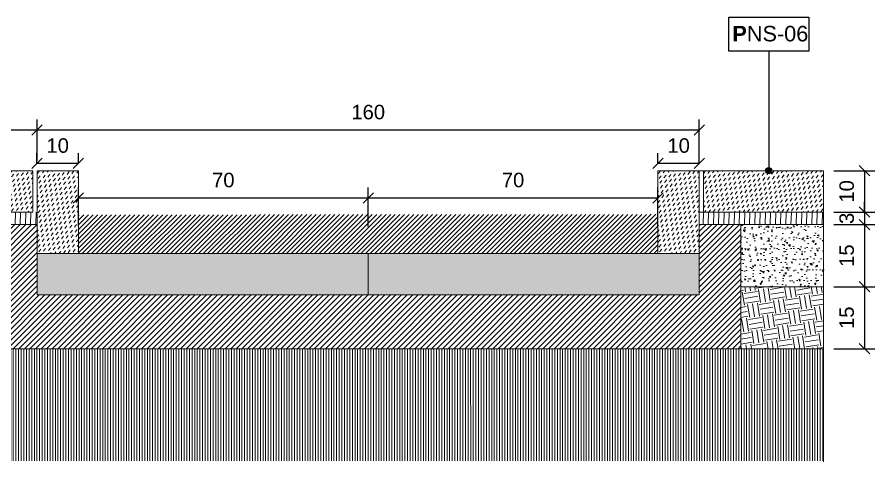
# Model space of a CAD drawing. Header units: metres. Extents: x -325 to 301, y -147 to 149.
# Drawn here: x 119.217 to 121.289, y 32.006 to 33.079 of the extents above; entities that cross this region are included whole.
import ezdxf

# ---------------------------------------------------------------- set-up
doc = ezdxf.new("R2010")
doc.units = ezdxf.units.M
doc.layers.get('Defpoints').update_dxf_attribs({"lineweight": 13})
doc.layers.add('0-TX-1_25', color=7, linetype='Continuous', true_color=0x3f4f7f)
for name, color, linetype in [('02-L-Waterfeatures 02', 152, 'Continuous'), ('A-KEYPLAN_HATCH', 7, 'Continuous'), ('A_TEXT_2', 7, 'Continuous')]:
    doc.layers.add(name, color=color, linetype=linetype)
for name, color, linetype, lineweight, true_color in [('03-TR-Paviment_08_Natural Stone Bleachers', 7, 'Continuous', 5, 0xafad9d), ('3-TR sorra granitica', 7, 'Continuous', 0, 0xf2dac9), ('3-TR tot_u', 7, 'Continuous', 5, 0x787878)]:
    doc.layers.add(name, color=color, linetype=linetype, lineweight=lineweight, true_color=true_color)
for name, color, linetype, lineweight in [('1-CM', 7, 'Continuous', 0), ('2-L-secció', 1, 'Continuous', 0), ('3-TR Formigó', 252, 'Continuous', 0), ('3-TR Seleccionat', 44, 'Continuous', 0), ('3-TR Tot-u', 37, 'Continuous', 0)]:
    doc.layers.add(name, color=color, linetype=linetype, lineweight=lineweight)
doc.styles.get("Standard").update_dxf_attribs({"font": 'arial.ttf'})
doc.dimstyles.new('ISO-25', dxfattribs={"dimtxt": 0.1, "dimasz": 0.1, "dimexe": 0.1, "dimexo": 0.1, "dimgap": 0.1, "dimtad": 1, "dimdec": 0, "dimlfac": 100, "dimzin": 9, "dimtxsty": 'Standard', "dimblk": 'OBLIQUE', "dimcen": 0.1, "dimadec": 0, "dimazin": 0, "dimtfac": 1, "dimtdec": 0, "dimtmove": 0, "dimatfit": 3, "dimldrblk": 'OBLIQUE', "dimfxl": 1, "dimarcsym": 0})

# ---------------------------------------------------------------- blocks, each defined once
blk = doc.blocks.new('_Oblique')
at = {"color": 0, "lineweight": -2}
blk.add_line((-0.5, -0.5), (0.5, 0.5), dxfattribs=at)
blk = doc.blocks.new('*D1919')
at = {"layer": '0-TX-1_25', "color": 0, "lineweight": -2, "transparency": 16777216}
for p, q in [((121.1901, 32.7083), (121.2891, 32.7083)), ((121.2641, 32.7083), (121.2641, 32.6083)), ((121.1901, 32.6083), (121.2891, 32.6083))]:
    blk.add_line(p, q, dxfattribs=at)
at = {"layer": 'Defpoints', "color": 0, "transparency": 16777216}
for p in [(121.1651, 32.7083), (121.1651, 32.6083), (121.2641, 32.6083)]:
    blk.add_point(p, dxfattribs=at)
at = {"layer": '0-TX-1_25', "color": 0, "lineweight": -2, "transparency": 16777216, "xscale": 0.025, "yscale": 0.025, "zscale": 0.025}
for p, rotation in [((121.2641, 32.7083), 90), ((121.2641, 32.6083), 270)]:
    blk.add_blockref('_Oblique', p, dxfattribs=dict(at, rotation=rotation))
at = {"layer": '0-TX-1_25', "color": 0, "transparency": 16777216, "insert": (121.2212, 32.6583), "char_height": 0.035, "attachment_point": 5, "rotation": 90}
blk.add_mtext('10', dxfattribs=at)
blk = doc.blocks.new('*D1920')
at = {"layer": '0-TX-1_25', "color": 0, "lineweight": -2, "transparency": 16777216}
for p, q in [((121.1901, 32.4283), (121.2891, 32.4283)), ((121.2641, 32.4283), (121.2641, 32.2784)), ((121.1901, 32.2784), (121.2891, 32.2784))]:
    blk.add_line(p, q, dxfattribs=at)
at = {"layer": 'Defpoints', "color": 0, "transparency": 16777216}
for p in [(121.1651, 32.4283), (121.1651, 32.2784), (121.2641, 32.2784)]:
    blk.add_point(p, dxfattribs=at)
at = {"layer": '0-TX-1_25', "color": 0, "lineweight": -2, "transparency": 16777216, "xscale": 0.025, "yscale": 0.025, "zscale": 0.025}
for p, rotation in [((121.2641, 32.4283), 90), ((121.2641, 32.2784), 270)]:
    blk.add_blockref('_Oblique', p, dxfattribs=dict(at, rotation=rotation))
at = {"layer": '0-TX-1_25', "color": 0, "transparency": 16777216, "insert": (121.2212, 32.3533), "char_height": 0.035, "attachment_point": 5, "rotation": 90}
blk.add_mtext('15', dxfattribs=at)
blk = doc.blocks.new('hatch keyplan 2')
at = {"layer": 'A-KEYPLAN_HATCH'}
blk.add_lwpolyline([(0, 0.00548), (0.01287, 0.00548), (0.01287, 0), (0, 0)], close=True, dxfattribs=at)
blk = doc.blocks.new('hatch keyplan')
at = {"layer": 'A-KEYPLAN_HATCH'}
blk.add_blockref('hatch keyplan 2', (1.43058, 0.85215), dxfattribs=at)
blk = doc.blocks.new('PNS06')
at = {"layer": 'A-KEYPLAN_HATCH', "xscale": 0.7124947396918078, "yscale": 0.7124947396918078, "zscale": 0.7124947396918078}
blk.add_blockref('hatch keyplan', (-1.019281, -0.60715), dxfattribs=at)
at = {"layer": 'A_TEXT_2', "insert": (-0.000568, 0.002909), "char_height": 0.00178124, "attachment_point": 1}
blk.add_mtext_dynamic_manual_height_columns('\\pi0.00098;{\\fArial|b1|i0|c0|p34;P}NS-06', width=0.01037529, gutter_width=0.010687, heights=[0], dxfattribs=at)
blk = doc.blocks.new('*D1923')
at = {"layer": '0-TX-1_25', "color": 0, "lineweight": -2, "transparency": 16777216}
for p, q in [((121.1901, 32.5782), (121.2891, 32.5782)), ((121.2641, 32.5782), (121.2641, 32.4283)), ((121.1901, 32.4283), (121.2891, 32.4283))]:
    blk.add_line(p, q, dxfattribs=at)
at = {"layer": 'Defpoints', "color": 0, "transparency": 16777216}
for p in [(121.1651, 32.5782), (121.1651, 32.4283), (121.2641, 32.4283)]:
    blk.add_point(p, dxfattribs=at)
at = {"layer": '0-TX-1_25', "color": 0, "lineweight": -2, "transparency": 16777216, "xscale": 0.025, "yscale": 0.025, "zscale": 0.025}
for p, rotation in [((121.2641, 32.5782), 90), ((121.2641, 32.4283), 270)]:
    blk.add_blockref('_Oblique', p, dxfattribs=dict(at, rotation=rotation))
at = {"layer": '0-TX-1_25', "color": 0, "transparency": 16777216, "insert": (121.2212, 32.5033), "char_height": 0.035, "attachment_point": 5, "rotation": 90}
blk.add_mtext('15', dxfattribs=at)
blk = doc.blocks.new('*D1934')
at = {"layer": '0-TX-1_25', "color": 0, "lineweight": -2, "transparency": 16777216}
for p, q in [((121.2641, 32.6083), (121.2641, 32.6333)), ((121.1901, 32.6083), (121.2891, 32.6083)), ((121.2641, 32.6083), (121.2641, 32.5783)), ((121.1901, 32.5783), (121.2891, 32.5783)), ((121.2641, 32.5783), (121.2641, 32.5533))]:
    blk.add_line(p, q, dxfattribs=at)
at = {"layer": 'Defpoints', "color": 0, "transparency": 16777216}
for p in [(121.1651, 32.6083), (121.1651, 32.5783), (121.2641, 32.5783)]:
    blk.add_point(p, dxfattribs=at)
at = {"layer": '0-TX-1_25', "color": 0, "lineweight": -2, "transparency": 16777216, "xscale": 0.025, "yscale": 0.025, "zscale": 0.025}
for p, rotation in [((121.2641, 32.6083), 270), ((121.2641, 32.5783), 90)]:
    blk.add_blockref('_Oblique', p, dxfattribs=dict(at, rotation=rotation))
at = {"layer": '0-TX-1_25', "color": 0, "transparency": 16777216, "insert": (121.2212, 32.5933), "char_height": 0.035, "attachment_point": 5, "rotation": 90}
blk.add_mtext('3', dxfattribs=at)
blk = doc.blocks.new('*D1932')
at = {"layer": '0-TX-1_25', "color": 0, "lineweight": -2, "transparency": 16777216}
for p, q in [((118.4651, 32.7333), (118.4651, 32.8318)), ((119.2651, 32.7333), (119.2651, 32.8318)), ((118.4651, 32.8068), (119.2651, 32.8068))]:
    blk.add_line(p, q, dxfattribs=at)
at = {"layer": 'Defpoints', "color": 0, "transparency": 16777216}
for p in [(119.2651, 32.8068), (118.4651, 32.7083), (119.2651, 32.7083)]:
    blk.add_point(p, dxfattribs=at)
at = {"layer": '0-TX-1_25', "color": 0, "lineweight": -2, "transparency": 16777216, "xscale": 0.025, "yscale": 0.025, "zscale": 0.025, "rotation": 180}
blk.add_blockref('_Oblique', (118.4651, 32.8068), dxfattribs=at)
at = {"layer": '0-TX-1_25', "color": 0, "lineweight": -2, "transparency": 16777216, "xscale": 0.025, "yscale": 0.025, "zscale": 0.025}
blk.add_blockref('_Oblique', (119.2651, 32.8068), dxfattribs=at)
at = {"layer": '0-TX-1_25', "color": 0, "transparency": 16777216, "insert": (118.8651, 32.8496), "char_height": 0.035, "attachment_point": 5}
blk.add_mtext('80', dxfattribs=at)
blk = doc.blocks.new('*D1930')
at = {"layer": '0-TX-1_25', "color": 0, "lineweight": -2, "transparency": 16777216}
for p, q in [((119.2651, 32.7333), (119.2651, 32.8318)), ((120.8651, 32.7333), (120.8651, 32.8318)), ((119.2651, 32.8068), (120.8651, 32.8068))]:
    blk.add_line(p, q, dxfattribs=at)
at = {"layer": 'Defpoints', "color": 0, "transparency": 16777216}
for p in [(120.8651, 32.8068), (119.2651, 32.7083), (120.8651, 32.7083)]:
    blk.add_point(p, dxfattribs=at)
at = {"layer": '0-TX-1_25', "color": 0, "lineweight": -2, "transparency": 16777216, "xscale": 0.025, "yscale": 0.025, "zscale": 0.025, "rotation": 180}
blk.add_blockref('_Oblique', (119.2651, 32.8068), dxfattribs=at)
at = {"layer": '0-TX-1_25', "color": 0, "lineweight": -2, "transparency": 16777216, "xscale": 0.025, "yscale": 0.025, "zscale": 0.025}
blk.add_blockref('_Oblique', (120.8651, 32.8068), dxfattribs=at)
at = {"layer": '0-TX-1_25', "color": 0, "transparency": 16777216, "insert": (120.0651, 32.8496), "char_height": 0.035, "attachment_point": 5}
blk.add_mtext('160', dxfattribs=at)
blk = doc.blocks.new('*D1931')
at = {"layer": '0-TX-1_25', "color": 0, "lineweight": -2, "transparency": 16777216}
for p, q in [((119.3651, 32.5736), (119.3651, 32.6677)), ((120.0651, 32.5736), (120.0651, 32.6677)), ((119.3651, 32.6427), (120.0651, 32.6427))]:
    blk.add_line(p, q, dxfattribs=at)
at = {"layer": 'Defpoints', "color": 0, "transparency": 16777216}
for p in [(120.0651, 32.6427), (119.3651, 32.5486), (120.0651, 32.5486)]:
    blk.add_point(p, dxfattribs=at)
at = {"layer": '0-TX-1_25', "color": 0, "lineweight": -2, "transparency": 16777216, "xscale": 0.025, "yscale": 0.025, "zscale": 0.025, "rotation": 180}
blk.add_blockref('_Oblique', (119.3651, 32.6427), dxfattribs=at)
at = {"layer": '0-TX-1_25', "color": 0, "lineweight": -2, "transparency": 16777216, "xscale": 0.025, "yscale": 0.025, "zscale": 0.025}
blk.add_blockref('_Oblique', (120.0651, 32.6427), dxfattribs=at)
at = {"layer": '0-TX-1_25', "color": 0, "transparency": 16777216, "insert": (119.7151, 32.6856), "char_height": 0.035, "attachment_point": 5}
blk.add_mtext('70', dxfattribs=at)
blk = doc.blocks.new('*D1921')
at = {"layer": '0-TX-1_25', "color": 0, "lineweight": -2, "transparency": 16777216}
for p, q in [((120.0651, 32.5736), (120.0651, 32.6677)), ((120.7651, 32.5736), (120.7651, 32.6677)), ((120.0651, 32.6427), (120.7651, 32.6427))]:
    blk.add_line(p, q, dxfattribs=at)
at = {"layer": 'Defpoints', "color": 0, "transparency": 16777216}
for p in [(120.7651, 32.6427), (120.0651, 32.5486), (120.7651, 32.5486)]:
    blk.add_point(p, dxfattribs=at)
at = {"layer": '0-TX-1_25', "color": 0, "lineweight": -2, "transparency": 16777216, "xscale": 0.025, "yscale": 0.025, "zscale": 0.025, "rotation": 180}
blk.add_blockref('_Oblique', (120.0651, 32.6427), dxfattribs=at)
at = {"layer": '0-TX-1_25', "color": 0, "lineweight": -2, "transparency": 16777216, "xscale": 0.025, "yscale": 0.025, "zscale": 0.025}
blk.add_blockref('_Oblique', (120.7651, 32.6427), dxfattribs=at)
at = {"layer": '0-TX-1_25', "color": 0, "transparency": 16777216, "insert": (120.4151, 32.6856), "char_height": 0.035, "attachment_point": 5}
blk.add_mtext('70', dxfattribs=at)
blk = doc.blocks.new('POINT')
at = {"layer": '0-TX-1_25'}
h = blk.add_hatch(dxfattribs=at)
h.set_pattern_fill('ANGLE', color=256)
h.set_pattern_definition([(0, (-83.747, -12.726), (0, 6.985), [5.08, -1.905]), (90, (-83.747, -12.726), (-6.985, 4e-16), [5.08, -1.905])])
edge = h.paths.add_edge_path()
edge.add_arc((0, 0), 0.0075, 0, 360)
h = blk.add_hatch(color=256, dxfattribs=at)
h.dxf.hatch_style = 1
edge = h.paths.add_edge_path()
edge.add_arc((0, 0), 0.0075, 0, 360)
blk.add_circle((0, 0), 0.0075, dxfattribs=at)
blk = doc.blocks.new('*D1929')
at = {"layer": '0-TX-1_25', "color": 0, "lineweight": -2, "transparency": 16777216}
for p, q in [((120.7651, 32.7259), (120.7651, 32.7509)), ((120.8651, 32.7259), (120.8651, 32.7509)), ((120.8651, 32.7259), (120.7651, 32.7259))]:
    blk.add_line(p, q, dxfattribs=at)
at = {"layer": 'Defpoints', "color": 0, "transparency": 16777216}
for p in [(120.7651, 32.7259), (120.7651, 32.7083), (120.8651, 32.7083)]:
    blk.add_point(p, dxfattribs=at)
at = {"layer": '0-TX-1_25', "color": 0, "lineweight": -2, "transparency": 16777216, "xscale": 0.025, "yscale": 0.025, "zscale": 0.025, "rotation": 180}
blk.add_blockref('_Oblique', (120.7651, 32.7259), dxfattribs=at)
at = {"layer": '0-TX-1_25', "color": 0, "lineweight": -2, "transparency": 16777216, "xscale": 0.025, "yscale": 0.025, "zscale": 0.025}
blk.add_blockref('_Oblique', (120.8651, 32.7259), dxfattribs=at)
at = {"layer": '0-TX-1_25', "color": 0, "transparency": 16777216, "insert": (120.8151, 32.7688), "char_height": 0.035, "attachment_point": 5}
blk.add_mtext('10', dxfattribs=at)
blk = doc.blocks.new('*D1922')
at = {"layer": '0-TX-1_25', "color": 0, "lineweight": -2, "transparency": 16777216}
for p, q in [((119.2649, 32.7259), (119.2649, 32.7509)), ((119.3649, 32.7259), (119.3649, 32.7509)), ((119.3649, 32.7259), (119.2649, 32.7259))]:
    blk.add_line(p, q, dxfattribs=at)
at = {"layer": 'Defpoints', "color": 0, "transparency": 16777216}
for p in [(119.2649, 32.7259), (119.2649, 32.7083), (119.3649, 32.7083)]:
    blk.add_point(p, dxfattribs=at)
at = {"layer": '0-TX-1_25', "color": 0, "lineweight": -2, "transparency": 16777216, "xscale": 0.025, "yscale": 0.025, "zscale": 0.025, "rotation": 180}
blk.add_blockref('_Oblique', (119.2649, 32.7259), dxfattribs=at)
at = {"layer": '0-TX-1_25', "color": 0, "lineweight": -2, "transparency": 16777216, "xscale": 0.025, "yscale": 0.025, "zscale": 0.025}
blk.add_blockref('_Oblique', (119.3649, 32.7259), dxfattribs=at)
at = {"layer": '0-TX-1_25', "color": 0, "transparency": 16777216, "insert": (119.3149, 32.7688), "char_height": 0.035, "attachment_point": 5}
blk.add_mtext('10', dxfattribs=at)

msp = doc.modelspace()

# ---------------------------------------------------------------- hatches: boundary and pattern name
at = {"layer": '02-L-Waterfeatures 02', "lineweight": 9, "transparency": 33554687}
h = msp.add_hatch(dxfattribs=at)
h.set_pattern_fill('ANSI31', color=256, scale=0.0025)
h.set_pattern_definition([(45, (45.1939234, 0.636244), (-0.0056126601, 0.0056126601), [])])
h.paths.add_polyline_path([(119.3651, 32.6018), (120.7651, 32.603), (120.7651, 32.5083), (119.3651, 32.5083)])
at = {"layer": '03-TR-Paviment_08_Natural Stone Bleachers'}
h = msp.add_hatch(dxfattribs=at)
h.set_pattern_fill('DASH', color=256, scale=0.0026108484, angle=233, double=1)
h.paths.add_polyline_path([(119.2551, 32.6083), (119.2551, 32.7083), (118.4651, 32.7083), (118.4651, 32.6083)])
h = msp.add_hatch(dxfattribs=at)
h.set_pattern_fill('DASH', color=256, scale=0.002611, angle=233, style=0, double=1)
h.set_pattern_definition([(233, (-32.47913, -92.2395206), (0.0016315323, -0.0116089556), [0.0082894435, -0.0082894435])])
h.paths.add_polyline_path([(119.3651, 32.7083), (119.2651, 32.7083), (119.2651, 32.5083), (119.3651, 32.509)])
h = msp.add_hatch(dxfattribs=at)
h.set_pattern_fill('DASH', color=256, scale=0.002611, angle=233, style=0, double=1)
h.set_pattern_definition([(233, (-30.97913, -92.2395206), (0.0016315323, -0.0116089556), [0.0082894435, -0.0082894435])])
h.paths.add_polyline_path([(120.8651, 32.7083), (120.7651, 32.7083), (120.7651, 32.5083), (120.8651, 32.509)])
h = msp.add_hatch(dxfattribs=at)
h.set_pattern_fill('DASH', color=256, scale=0.002611, angle=233, double=1)
h.set_pattern_definition([(233, (0, 1.8675655), (0.0016315323, -0.0116089556), [0.0082894435, -0.0082894435])])
h.paths.add_polyline_path([(121.1651, 32.6083), (121.1651, 32.7083), (120.8751, 32.7083), (120.8751, 32.6083)])
h = msp.add_hatch(dxfattribs=at)
h.set_pattern_fill('DASH', color=256, scale=0.002611, angle=233, style=0, double=1)
h.set_pattern_definition([(233, (-32.97913, -92.3395206), (0.0016315323, -0.0116089556), [0.0082894435, -0.0082894435])])
h.paths.add_polyline_path([(119.2651, 32.5083), (119.264, 32.4083), (120.8651, 32.4086), (120.8651, 32.5079)])
at = {"layer": '3-TR Formigó'}
h = msp.add_hatch(dxfattribs=at)
h.set_pattern_fill('ANSI31', color=256, scale=0.003)
h.set_pattern_definition([(45, (0, 1.8675655), (-0.0067351921, 0.0067351921), [])])
h.paths.add_polyline_path([(118.4651, 32.4583), (118.4651, 32.5783), (118.4612, 32.2783), (120.9648, 32.2784), (120.9654, 32.5783), (120.8651, 32.5783), (120.8651, 32.4083), (119.2651, 32.4083), (119.2651, 32.5783), (118.5651, 32.5783), (118.5651, 32.4583)])
at = {"layer": '3-TR Seleccionat'}
h = msp.add_hatch(dxfattribs=at)
h.set_pattern_fill('ANSI31', color=256, scale=0.002, angle=45, style=0)
h.set_pattern_definition([(90, (-440956.307076, -650804.159148), (-0.00635, 1e-18), [])])
h.paths.add_polyline_path([(121.1651, 32.0083), (121.1651, 32.2784), (120.3651, 32.2784), (118.4612, 32.2783), (118.4394, 32.0783), (118.1651, 32.0783), (118.1651, 32.0083)])
at = {"layer": '3-TR sorra granitica'}
h = msp.add_hatch(dxfattribs=at)
h.set_pattern_fill('LINE', color=256, scale=0.1, angle=52.7216, style=0)
h.set_pattern_definition([(88.3680556, (148.144648, 240.047213), (-0.0124949299, 0.0003559869), [])])
edge = h.paths.add_edge_path()
edge.add_line((119.2651, 32.5783), (119.2651, 32.5983))
edge.add_line((119.2651, 32.5983), (119.2651, 32.6083))
edge.add_line((119.2651, 32.6083), (118.4651, 32.6083))
edge.add_line((118.4651, 32.6083), (118.4651, 32.5983))
edge.add_line((118.4651, 32.5983), (118.5651, 32.5983))
edge.add_line((118.5651, 32.5983), (118.5651, 32.5783))
edge.add_line((118.5651, 32.5783), (119.2651, 32.5783))
h = msp.add_hatch(dxfattribs=at)
h.set_pattern_fill('LINE', color=256, scale=0.1, angle=52.7216, style=0)
h.set_pattern_definition([(88.3680556, (150.944648, 240.047281), (-0.0124949299, 0.0003559869), [])])
h.paths.add_polyline_path([(121.1651, 32.5783), (121.1651, 32.6083), (120.9651, 32.6083), (120.8653, 32.6083), (120.8653, 32.5983), (120.8651, 32.5983), (120.8651, 32.5783)])
h = msp.add_hatch(dxfattribs=at)
h.set_pattern_fill('LINE', color=256, scale=0.1, angle=51.1041, style=0)
h.set_pattern_definition([(86.7506083, (150.513507, 238.832712), (-0.0124799034, 0.00070852734), [])])
h.paths.add_polyline_path([(119.2879, 32.3059), (119.2879, 32.3257), (119.2882, 32.3257)])
h.paths.add_polyline_path([(116.0029, 32.3258), (116.0029, 32.2957), (114.843, 32.2957), (114.8427, 32.3257)])
at = {"layer": '3-TR Tot-u'}
h = msp.add_hatch(dxfattribs=at)
h.set_pattern_fill('EARTH', color=256, scale=0.005, angle=-80.8248, style=0)
h.set_pattern_definition([(279.17524, (75.235237, 37.44244), (0.036406452, -0.026281081), [0.03175, -0.03175]), (279.17524, (75.24699, 37.444338), (0.036406452, -0.026281081), [0.03175, -0.03175]), (279.17524, (75.258745, 37.446236), (0.036406452, -0.026281081), [0.03175, -0.03175]), (9.17524, (75.263296, 37.44295), (0.026281081, 0.036406452), [0.03175, -0.03175]), (9.17524, (75.265194, 37.431197), (0.026281081, 0.036406452), [0.03175, -0.03175]), (9.17524, (75.267093, 37.419443), (0.026281081, 0.036406452), [0.03175, -0.03175])])
h.paths.add_polyline_path([(121.1651, 32.2784), (121.1651, 32.4284), (120.9651, 32.4284), (120.9651, 32.2784)])
at = {"layer": '3-TR tot_u'}
h = msp.add_hatch(dxfattribs=at)
h.set_pattern_fill('AR-CONC', color=256, scale=0.0002, angle=92.7664)
h.set_pattern_definition([(142.766414, (89.936947, -36.525754), (0.0014255, 0.036548328), [0.00381, -0.04191]), (87.766414, (89.936947, -36.525754), (-0.037826638, -0.008884714), [0.003048, -0.033528117]), (193.21786, (89.937066, -36.52271), (-0.036401137, 0.027663614), [0.003238002, -0.035618049]), (138.950614, (89.9268, -36.526244), (0.00578198, 0.054558454), [0.005715, -0.062865]), (189.40197, (89.92728, -36.5217), (-0.051719183, 0.045037124), [0.004857005, -0.05342712]), (83.950565, (89.9268, -36.526244), (-0.051719183, 0.045037124), [0.004571993, -0.050291946]), (113.766414, (89.92909, -36.521048), (0.018965692, 0.031274691), [0.00381, -0.04191]), (58.766414, (89.92909, -36.521048), (-0.037391229, 0.010568061), [0.003048, -0.033528]), (164.21786, (89.93067, -36.51844), (-0.018425537, 0.041842752), [0.003238002, -0.035617988]), (130.266414, (89.936947, -36.525754), (-0.0169211135, -0.0001991969), [0, -0.0331216, 0, -0.034036, 0, -0.033655]), (100.266414, (89.936947, -36.525754), (-0.0206577655, 0.0123813295), [0, -0.0194056, 0, -0.0323596, 0, -0.012827]), (60.266414, (89.937494, -36.537069), (-0.000164423, 0.0271418143), [0, -0.0127, 0, -0.039624, 0, -0.052578]), (50.266414, (89.93774, -36.542143), (-0.0065092415, 0.029345872), [0, -0.01651, 0, -0.0263144, 0, -0.037338])])
h.paths.add_polyline_path([(121.1651, 32.4284), (121.1651, 32.5783), (120.9651, 32.5783), (120.9651, 32.4284)])

# ---------------------------------------------------------------- linework, layer by layer
at = {"layer": '0-TX-1_25'}
msp.add_lwpolyline([(121.0327, 32.9967), (121.0327, 32.7083)], dxfattribs=at)
at = {"layer": '1-CM'}
for points in [[(118.7651, 32.7083), (118.4651, 32.7083), (118.4651, 32.4083), (118.4612, 32.2783), (120.9651, 32.2784), (120.9651, 32.5783), (120.9651, 32.5783)], [(120.8651, 32.7083), (120.8651, 32.5083), (120.7651, 32.5083), (120.7651, 32.7083)], [(120.7651, 32.7083), (120.8651, 32.7083)], [(120.8651, 32.7083), (121.1651, 32.7083)], [(120.8751, 32.6083), (120.8751, 32.7083)], [(120.8651, 32.5783), (120.8651, 32.4083), (119.2651, 32.4083), (119.2651, 32.5983)], [(120.8651, 32.6083), (121.1651, 32.6083)], [(118.5651, 32.5783), (119.2651, 32.5783)], [(120.8651, 32.5783), (121.1651, 32.5783)], [(120.0651, 32.5083), (120.0651, 32.4083)], [(120.9651, 32.4283), (121.1651, 32.4283)], [(120.3651, 32.2784), (120.9651, 32.2784)], [(120.9651, 32.2784), (121.1651, 32.2784)]]:
    msp.add_lwpolyline(points, dxfattribs=at)
for points in [[(118.4651, 32.7083), (119.2551, 32.7083), (119.2551, 32.6083), (118.4651, 32.6083)], [(119.2651, 32.7083), (119.3651, 32.7083), (119.3651, 32.5083), (119.2651, 32.5083), (119.2651, 32.6083)], [(119.2651, 32.4083), (119.2651, 32.5083), (120.8651, 32.5083), (120.8651, 32.4083)]]:
    msp.add_lwpolyline(points, close=True, dxfattribs=at)
at = {"layer": '2-L-secció'}
msp.add_lwpolyline([(121.1651, 32.7083), (121.1651, 32.0056)], dxfattribs=at)

# ---------------------------------------------------------------- block references
at = {"color": 244, "true_color": 0x991b1e, "xscale": 21.05278700931664, "yscale": 21.05278700931664, "zscale": 21.05278700931664}
msp.add_blockref('PNS06', (120.9362, 32.9967), dxfattribs=at)
at = {"layer": '0-TX-1_25'}
msp.add_blockref('POINT', (121.0327, 32.7083), dxfattribs=at)

# ---------------------------------------------------------------- dimensions: what is measured, and where the dimension line sits
for base, p1, p2, picture, middle in [((119.2651, 32.8068), (118.4651, 32.7083), (119.2651, 32.7083), '*D1932', (118.8651, 32.8496)), ((120.8651, 32.8068), (119.2651, 32.7083), (120.8651, 32.7083), '*D1930', (120.0651, 32.8496)), ((119.2649, 32.7259), (119.3649, 32.7083), (119.2649, 32.7083), '*D1922', (119.3149, 32.7688)), ((120.7651, 32.7259), (120.8651, 32.7083), (120.7651, 32.7083), '*D1929', (120.8151, 32.7688)), ((120.0651, 32.6427), (119.3651, 32.5486), (120.0651, 32.5486), '*D1931', (119.7151, 32.6856)), ((120.7651, 32.6427), (120.0651, 32.5486), (120.7651, 32.5486), '*D1921', (120.4151, 32.6856))]:
    dim = msp.add_linear_dim(base=base, p1=p1, p2=p2, dimstyle='ISO-25', override={"dimtxt": 0.035, "dimasz": 0.025, "dimexe": 0.025, "dimexo": 0.025, "dimgap": 0.025, "dimblk1": 'Oblique', "dimblk2": 'Oblique', "dimsah": 1, "dimfxl": 0.1, "dimfxlon": 1, "dimarcsym": 1}, dxfattribs=at)
    dim.commit()
    dim.dimension.update_dxf_attribs({"geometry": picture, "text_midpoint": middle})
for base, p1, p2, picture, middle in [((121.2641, 32.6083), (121.1651, 32.7083), (121.1651, 32.6083), '*D1919', (121.2212, 32.6583)), ((121.2641, 32.4283), (121.1651, 32.5782), (121.1651, 32.4283), '*D1923', (121.2212, 32.5033)), ((121.2641, 32.2784), (121.1651, 32.4283), (121.1651, 32.2784), '*D1920', (121.2212, 32.3533))]:
    dim = msp.add_linear_dim(base=base, p1=p1, p2=p2, angle=90, dimstyle='ISO-25', override={"dimtxt": 0.035, "dimasz": 0.025, "dimexe": 0.025, "dimexo": 0.025, "dimgap": 0.025, "dimblk1": 'Oblique', "dimblk2": 'Oblique', "dimsah": 1, "dimfxl": 0.1, "dimfxlon": 1, "dimarcsym": 1}, dxfattribs=at)
    dim.commit()
    dim.dimension.update_dxf_attribs({"geometry": picture, "text_midpoint": middle})
dim = msp.add_linear_dim(base=(121.2641, 32.5783), p1=(121.1651, 32.6083), p2=(121.1651, 32.5783), angle=90, dimstyle='ISO-25', override={"dimtxt": 0.035, "dimasz": 0.025, "dimexe": 0.025, "dimexo": 0.025, "dimgap": 0.025, "dimblk1": 'Oblique', "dimblk2": 'Oblique', "dimsah": 1, "dimfxl": 0.1, "dimfxlon": 1, "dimarcsym": 1}, dxfattribs=at)
dim.commit()
dim.dimension.update_dxf_attribs({"geometry": '*D1934', "text_midpoint": (121.2641, 32.5933), "dimtype": 160})

doc.saveas('drawing.dxf')
